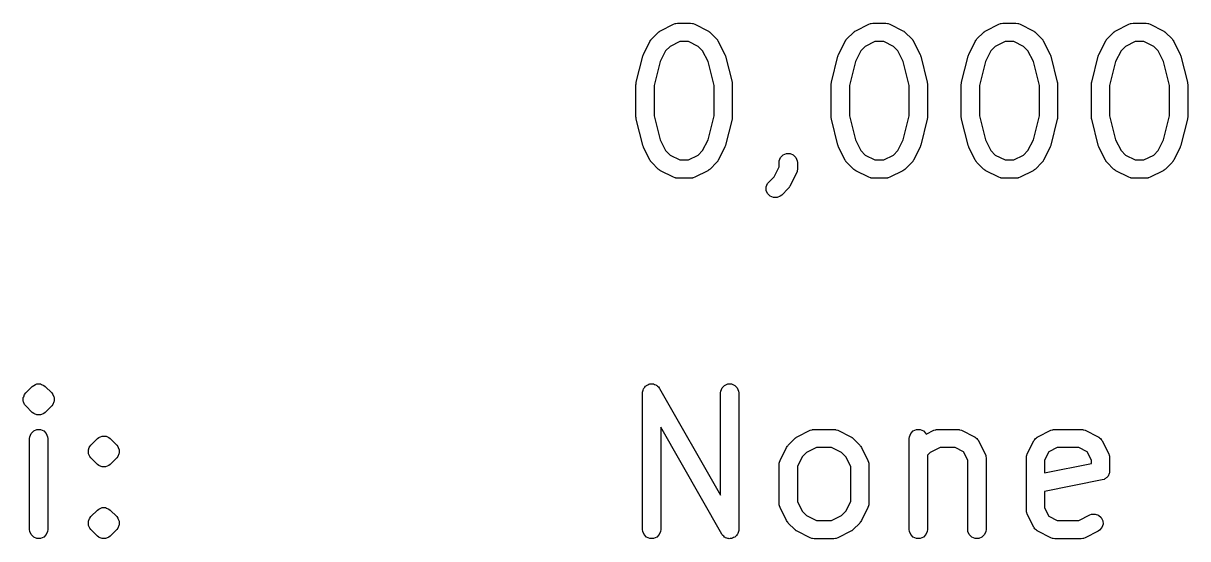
# Model space of a CAD drawing. Header units: inches. Extents: x -2.6 to 7.6, y 0.3 to 5.2.
# Drawn here: x 4.308 to 4.811, y 4.449 to 4.672 of the extents above; entities that cross this region are included whole.
import ezdxf

# ---------------------------------------------------------------- set-up
doc = ezdxf.new("R2010")
doc.units = ezdxf.units.IN
doc.header["$MEASUREMENT"] = 0
doc.layers.add('BLACK', color=250, linetype='CONTINUOUS')

msp = doc.modelspace()

# ---------------------------------------------------------------- linework, layer by layer
at = {"layer": 'BLACK', "linetype": 'CONTINUOUS'}
for p, q in [((4.58301, 4.66831), (4.58864, 4.67112)), ((4.58864, 4.67112), (4.58936, 4.67139)), ((4.58936, 4.67139), (4.5895, 4.6714)), ((4.5895, 4.6714), (4.58963, 4.67146)), ((4.58963, 4.67146), (4.5904, 4.67153)), ((4.5904, 4.67153), (4.59602, 4.67153)), ((4.59602, 4.67153), (4.59679, 4.67146)), ((4.59679, 4.67146), (4.59692, 4.6714)), ((4.59692, 4.6714), (4.59706, 4.67139)), ((4.59706, 4.67139), (4.59778, 4.67112)), ((4.59778, 4.67112), (4.60341, 4.66831)), ((4.66738, 4.66831), (4.673, 4.67112)), ((4.673, 4.67112), (4.67372, 4.67139)), ((4.67372, 4.67139), (4.67387, 4.6714)), ((4.67387, 4.6714), (4.674, 4.67146)), ((4.674, 4.67146), (4.67476, 4.67153)), ((4.67476, 4.67153), (4.68039, 4.67153)), ((4.68039, 4.67153), (4.68116, 4.67146)), ((4.68116, 4.67146), (4.68129, 4.6714)), ((4.68129, 4.6714), (4.68143, 4.67139)), ((4.68143, 4.67139), (4.68215, 4.67112)), ((4.68215, 4.67112), (4.68777, 4.66831)), ((4.72362, 4.66831), (4.72925, 4.67112)), ((4.72925, 4.67112), (4.72997, 4.67139)), ((4.72997, 4.67139), (4.73011, 4.6714)), ((4.73011, 4.6714), (4.73024, 4.67146)), ((4.73024, 4.67146), (4.73101, 4.67153)), ((4.73101, 4.67153), (4.73663, 4.67153)), ((4.73663, 4.67153), (4.7374, 4.67146)), ((4.7374, 4.67146), (4.73753, 4.6714)), ((4.73753, 4.6714), (4.73767, 4.67139)), ((4.73767, 4.67139), (4.73839, 4.67112)), ((4.73839, 4.67112), (4.74402, 4.66831)), ((4.77986, 4.66831), (4.78549, 4.67112)), ((4.78549, 4.67112), (4.78621, 4.67139)), ((4.78621, 4.67139), (4.78635, 4.6714)), ((4.78635, 4.6714), (4.78648, 4.67146)), ((4.78648, 4.67146), (4.78725, 4.67153)), ((4.78725, 4.67153), (4.79287, 4.67153)), ((4.79287, 4.67153), (4.79364, 4.67146)), ((4.79364, 4.67146), (4.79377, 4.6714)), ((4.79377, 4.6714), (4.79391, 4.67139)), ((4.79391, 4.67139), (4.79463, 4.67112)), ((4.79463, 4.67112), (4.80026, 4.66831)), ((4.57918, 4.66476), (4.58199, 4.66757)), ((4.58199, 4.66757), (4.58229, 4.66782)), ((4.58229, 4.66782), (4.58236, 4.6679)), ((4.58236, 4.6679), (4.58248, 4.66797)), ((4.58248, 4.66797), (4.58259, 4.66806)), ((4.58259, 4.66806), (4.58268, 4.6681)), ((4.58268, 4.6681), (4.58301, 4.66831)), ((4.60341, 4.66831), (4.60374, 4.6681)), ((4.60374, 4.6681), (4.60384, 4.66806)), ((4.60384, 4.66806), (4.60394, 4.66797)), ((4.60394, 4.66797), (4.60406, 4.6679)), ((4.60406, 4.6679), (4.60413, 4.66782)), ((4.60413, 4.66782), (4.60443, 4.66757)), ((4.60443, 4.66757), (4.60724, 4.66476)), ((4.66354, 4.66476), (4.66636, 4.66757)), ((4.66636, 4.66757), (4.66666, 4.66782)), ((4.66666, 4.66782), (4.66673, 4.6679)), ((4.66673, 4.6679), (4.66684, 4.66797)), ((4.66684, 4.66797), (4.66695, 4.66806)), ((4.66695, 4.66806), (4.66705, 4.6681)), ((4.66705, 4.6681), (4.66738, 4.66831)), ((4.68777, 4.66831), (4.6881, 4.6681)), ((4.6881, 4.6681), (4.6882, 4.66806)), ((4.6882, 4.66806), (4.68831, 4.66797)), ((4.68831, 4.66797), (4.68843, 4.6679)), ((4.68843, 4.6679), (4.68849, 4.66782)), ((4.68849, 4.66782), (4.6888, 4.66757)), ((4.6888, 4.66757), (4.69161, 4.66476)), ((4.71979, 4.66476), (4.7226, 4.66757)), ((4.7226, 4.66757), (4.7229, 4.66782)), ((4.7229, 4.66782), (4.72297, 4.6679)), ((4.72297, 4.6679), (4.72309, 4.66797)), ((4.72309, 4.66797), (4.7232, 4.66806)), ((4.7232, 4.66806), (4.72329, 4.6681)), ((4.72329, 4.6681), (4.72362, 4.66831)), ((4.74402, 4.66831), (4.74435, 4.6681)), ((4.74435, 4.6681), (4.74444, 4.66806)), ((4.74444, 4.66806), (4.74455, 4.66797)), ((4.74455, 4.66797), (4.74467, 4.6679)), ((4.74467, 4.6679), (4.74474, 4.66782)), ((4.74474, 4.66782), (4.74504, 4.66757)), ((4.74504, 4.66757), (4.74785, 4.66476)), ((4.77603, 4.66476), (4.77884, 4.66757)), ((4.77884, 4.66757), (4.77914, 4.66782)), ((4.77914, 4.66782), (4.77921, 4.6679)), ((4.77921, 4.6679), (4.77933, 4.66797)), ((4.77933, 4.66797), (4.77944, 4.66806)), ((4.77944, 4.66806), (4.77953, 4.6681)), ((4.77953, 4.6681), (4.77986, 4.66831)), ((4.80026, 4.66831), (4.80059, 4.6681)), ((4.80059, 4.6681), (4.80069, 4.66806)), ((4.80069, 4.66806), (4.80079, 4.66797)), ((4.80079, 4.66797), (4.80091, 4.6679)), ((4.80091, 4.6679), (4.80098, 4.66782)), ((4.80098, 4.66782), (4.80128, 4.66757)), ((4.80128, 4.66757), (4.80409, 4.66476)), ((4.57563, 4.65811), (4.57844, 4.66373)), ((4.57844, 4.66373), (4.57865, 4.66406)), ((4.57865, 4.66406), (4.57869, 4.66416)), ((4.57869, 4.66416), (4.57878, 4.66427)), ((4.57878, 4.66427), (4.57885, 4.66439)), ((4.57885, 4.66439), (4.57893, 4.66446)), ((4.57893, 4.66446), (4.57918, 4.66476)), ((4.58711, 4.66155), (4.5852, 4.65964)), ((4.59133, 4.66366), (4.58711, 4.66155)), ((4.59509, 4.66366), (4.59133, 4.66366)), ((4.59932, 4.66155), (4.59509, 4.66366)), ((4.60122, 4.65964), (4.59932, 4.66155)), ((4.60724, 4.66476), (4.60749, 4.66446)), ((4.60749, 4.66446), (4.60757, 4.66439)), ((4.60757, 4.66439), (4.60764, 4.66427)), ((4.60764, 4.66427), (4.60773, 4.66416)), ((4.60773, 4.66416), (4.60777, 4.66406)), ((4.60777, 4.66406), (4.60798, 4.66373)), ((4.60798, 4.66373), (4.61079, 4.65811)), ((4.65999, 4.65811), (4.66281, 4.66373)), ((4.66281, 4.66373), (4.66301, 4.66406)), ((4.66301, 4.66406), (4.66305, 4.66416)), ((4.66305, 4.66416), (4.66314, 4.66427)), ((4.66314, 4.66427), (4.66322, 4.66439)), ((4.66322, 4.66439), (4.6633, 4.66446)), ((4.6633, 4.66446), (4.66354, 4.66476)), ((4.67147, 4.66155), (4.66956, 4.65964)), ((4.67569, 4.66366), (4.67147, 4.66155)), ((4.67946, 4.66366), (4.67569, 4.66366)), ((4.68368, 4.66155), (4.67946, 4.66366)), ((4.68559, 4.65964), (4.68368, 4.66155)), ((4.69161, 4.66476), (4.69186, 4.66446)), ((4.69186, 4.66446), (4.69193, 4.66439)), ((4.69193, 4.66439), (4.69201, 4.66427)), ((4.69201, 4.66427), (4.6921, 4.66416)), ((4.6921, 4.66416), (4.69214, 4.66406)), ((4.69214, 4.66406), (4.69235, 4.66373)), ((4.69235, 4.66373), (4.69516, 4.65811)), ((4.71624, 4.65811), (4.71905, 4.66373)), ((4.71905, 4.66373), (4.71926, 4.66406)), ((4.71926, 4.66406), (4.7193, 4.66416)), ((4.7193, 4.66416), (4.71939, 4.66427)), ((4.71939, 4.66427), (4.71946, 4.66439)), ((4.71946, 4.66439), (4.71954, 4.66446)), ((4.71954, 4.66446), (4.71979, 4.66476)), ((4.72771, 4.66155), (4.72581, 4.65964)), ((4.73194, 4.66366), (4.72771, 4.66155)), ((4.7357, 4.66366), (4.73194, 4.66366)), ((4.73992, 4.66155), (4.7357, 4.66366)), ((4.74183, 4.65964), (4.73992, 4.66155)), ((4.74785, 4.66476), (4.7481, 4.66446)), ((4.7481, 4.66446), (4.74818, 4.66439)), ((4.74818, 4.66439), (4.74825, 4.66427)), ((4.74825, 4.66427), (4.74834, 4.66416)), ((4.74834, 4.66416), (4.74838, 4.66406)), ((4.74838, 4.66406), (4.74859, 4.66373)), ((4.74859, 4.66373), (4.7514, 4.65811)), ((4.77248, 4.65811), (4.77529, 4.66373)), ((4.77529, 4.66373), (4.7755, 4.66406)), ((4.7755, 4.66406), (4.77554, 4.66416)), ((4.77554, 4.66416), (4.77563, 4.66427)), ((4.77563, 4.66427), (4.7757, 4.66439)), ((4.7757, 4.66439), (4.77578, 4.66446)), ((4.77578, 4.66446), (4.77603, 4.66476)), ((4.78396, 4.66155), (4.78205, 4.65964)), ((4.78818, 4.66366), (4.78396, 4.66155)), ((4.79194, 4.66366), (4.78818, 4.66366)), ((4.79617, 4.66155), (4.79194, 4.66366)), ((4.79807, 4.65964), (4.79617, 4.66155)), ((4.80409, 4.66476), (4.80434, 4.66446)), ((4.80434, 4.66446), (4.80442, 4.66439)), ((4.80442, 4.66439), (4.8045, 4.66427)), ((4.8045, 4.66427), (4.80458, 4.66416)), ((4.80458, 4.66416), (4.80462, 4.66406)), ((4.80462, 4.66406), (4.80483, 4.66373)), ((4.80483, 4.66373), (4.80764, 4.65811)), ((4.57252, 4.64605), (4.57533, 4.6573)), ((4.57533, 4.6573), (4.57535, 4.65736)), ((4.57535, 4.65739), (4.57548, 4.65771)), ((4.57535, 4.65736), (4.57535, 4.65739)), ((4.57548, 4.65771), (4.57559, 4.65803)), ((4.57559, 4.65803), (4.57561, 4.65805)), ((4.57561, 4.65805), (4.57563, 4.65811)), ((4.5852, 4.65964), (4.58287, 4.65497)), ((4.60356, 4.65497), (4.60122, 4.65964)), ((4.61079, 4.65811), (4.61082, 4.65805)), ((4.61082, 4.65805), (4.61083, 4.65803)), ((4.61083, 4.65803), (4.61095, 4.65771)), ((4.61095, 4.65771), (4.61107, 4.65739)), ((4.61107, 4.65739), (4.61107, 4.65736)), ((4.61107, 4.65736), (4.61109, 4.6573)), ((4.61109, 4.6573), (4.6139, 4.64605)), ((4.65688, 4.64605), (4.6597, 4.6573)), ((4.6597, 4.6573), (4.65972, 4.65736)), ((4.65972, 4.65739), (4.65984, 4.65771)), ((4.65972, 4.65736), (4.65972, 4.65739)), ((4.65984, 4.65771), (4.65996, 4.65803)), ((4.65996, 4.65803), (4.65997, 4.65805)), ((4.65997, 4.65805), (4.65999, 4.65811)), ((4.66956, 4.65964), (4.66723, 4.65497)), ((4.68792, 4.65497), (4.68559, 4.65964)), ((4.69516, 4.65811), (4.69518, 4.65805)), ((4.69518, 4.65805), (4.6952, 4.65803)), ((4.6952, 4.65803), (4.69531, 4.65771)), ((4.69531, 4.65771), (4.69543, 4.65739)), ((4.69543, 4.65739), (4.69544, 4.65736)), ((4.69544, 4.65736), (4.69546, 4.6573)), ((4.69546, 4.6573), (4.69827, 4.64605)), ((4.71313, 4.64605), (4.71594, 4.6573)), ((4.71594, 4.6573), (4.71596, 4.65736)), ((4.71596, 4.65739), (4.71608, 4.65771)), ((4.71596, 4.65736), (4.71596, 4.65739)), ((4.71608, 4.65771), (4.7162, 4.65803)), ((4.7162, 4.65803), (4.71622, 4.65805)), ((4.71622, 4.65805), (4.71624, 4.65811)), ((4.72581, 4.65964), (4.72347, 4.65497)), ((4.74417, 4.65497), (4.74183, 4.65964)), ((4.7514, 4.65811), (4.75142, 4.65805)), ((4.75142, 4.65805), (4.75144, 4.65803)), ((4.75144, 4.65803), (4.75155, 4.65771)), ((4.75155, 4.65771), (4.75168, 4.65739)), ((4.75168, 4.65739), (4.75168, 4.65736)), ((4.75168, 4.65736), (4.7517, 4.6573)), ((4.7517, 4.6573), (4.75451, 4.64605)), ((4.76937, 4.64605), (4.77218, 4.6573)), ((4.77218, 4.6573), (4.7722, 4.65736)), ((4.7722, 4.65739), (4.77233, 4.65771)), ((4.7722, 4.65736), (4.7722, 4.65739)), ((4.77233, 4.65771), (4.77244, 4.65803)), ((4.77244, 4.65803), (4.77246, 4.65805)), ((4.77246, 4.65805), (4.77248, 4.65811)), ((4.78205, 4.65964), (4.77972, 4.65497)), ((4.80041, 4.65497), (4.79807, 4.65964)), ((4.80764, 4.65811), (4.80767, 4.65805)), ((4.80767, 4.65805), (4.80768, 4.65803)), ((4.80768, 4.65803), (4.8078, 4.65771)), ((4.8078, 4.65771), (4.80792, 4.65739)), ((4.80792, 4.65739), (4.80792, 4.65736)), ((4.80792, 4.65736), (4.80794, 4.6573)), ((4.80794, 4.6573), (4.81075, 4.64605)), ((4.58287, 4.65497), (4.58028, 4.64462)), ((4.60615, 4.64462), (4.60356, 4.65497)), ((4.66723, 4.65497), (4.66464, 4.64462)), ((4.69051, 4.64462), (4.68792, 4.65497)), ((4.72347, 4.65497), (4.72088, 4.64462)), ((4.74676, 4.64462), (4.74417, 4.65497)), ((4.77972, 4.65497), (4.77713, 4.64462)), ((4.803, 4.64462), (4.80041, 4.65497)), ((4.57241, 4.64529), (4.57245, 4.64558)), ((4.57245, 4.64558), (4.57248, 4.64587)), ((4.57248, 4.64587), (4.5725, 4.64592)), ((4.5725, 4.64592), (4.57252, 4.64605)), ((4.6139, 4.64605), (4.61392, 4.64592)), ((4.61392, 4.64592), (4.61395, 4.64587)), ((4.61395, 4.64587), (4.61397, 4.64558)), ((4.61397, 4.64558), (4.61402, 4.64529)), ((4.65677, 4.64529), (4.65681, 4.64558)), ((4.65681, 4.64558), (4.65684, 4.64587)), ((4.65684, 4.64587), (4.65686, 4.64592)), ((4.65686, 4.64592), (4.65688, 4.64605)), ((4.69827, 4.64605), (4.69829, 4.64592)), ((4.69829, 4.64592), (4.69831, 4.64587)), ((4.69831, 4.64587), (4.69834, 4.64558)), ((4.69834, 4.64558), (4.69838, 4.64529)), ((4.71301, 4.64529), (4.71306, 4.64558)), ((4.71306, 4.64558), (4.71308, 4.64587)), ((4.71308, 4.64587), (4.71311, 4.64592)), ((4.71311, 4.64592), (4.71313, 4.64605)), ((4.75451, 4.64605), (4.75453, 4.64592)), ((4.75453, 4.64592), (4.75455, 4.64587)), ((4.75455, 4.64587), (4.75458, 4.64558)), ((4.75458, 4.64558), (4.75462, 4.64529)), ((4.76926, 4.64529), (4.7693, 4.64558)), ((4.7693, 4.64558), (4.76933, 4.64587)), ((4.76933, 4.64587), (4.76935, 4.64592)), ((4.76935, 4.64592), (4.76937, 4.64605)), ((4.81075, 4.64605), (4.81077, 4.64592)), ((4.81077, 4.64592), (4.8108, 4.64587)), ((4.8108, 4.64587), (4.81082, 4.64558)), ((4.81082, 4.64558), (4.81087, 4.64529)), ((4.5724, 4.6451), (4.57241, 4.64523)), ((4.5724, 4.63104), (4.5724, 4.6451)), ((4.57241, 4.64523), (4.57241, 4.64529)), ((4.58028, 4.64462), (4.58028, 4.63152)), ((4.60615, 4.63152), (4.60615, 4.64462)), ((4.61402, 4.64529), (4.61401, 4.64523)), ((4.61401, 4.64523), (4.61402, 4.6451)), ((4.61402, 4.6451), (4.61402, 4.63104)), ((4.65678, 4.64523), (4.65677, 4.64529)), ((4.65677, 4.6451), (4.65678, 4.64523)), ((4.65677, 4.63104), (4.65677, 4.6451)), ((4.66464, 4.64462), (4.66464, 4.63152)), ((4.69051, 4.63152), (4.69051, 4.64462)), ((4.69838, 4.64529), (4.69837, 4.64523)), ((4.69837, 4.64523), (4.69839, 4.6451)), ((4.69839, 4.6451), (4.69839, 4.63104)), ((4.71302, 4.64523), (4.71301, 4.64529)), ((4.71301, 4.6451), (4.71302, 4.64523)), ((4.71301, 4.63104), (4.71301, 4.6451)), ((4.72088, 4.64462), (4.72088, 4.63152)), ((4.74676, 4.63152), (4.74676, 4.64462)), ((4.75462, 4.64529), (4.75462, 4.64523)), ((4.75462, 4.64523), (4.75463, 4.6451)), ((4.75463, 4.6451), (4.75463, 4.63104)), ((4.76925, 4.6451), (4.76927, 4.64523)), ((4.76925, 4.63104), (4.76925, 4.6451)), ((4.76927, 4.64523), (4.76926, 4.64529)), ((4.77713, 4.64462), (4.77713, 4.63152)), ((4.803, 4.63152), (4.803, 4.64462)), ((4.81087, 4.64529), (4.81086, 4.64523)), ((4.81086, 4.64523), (4.81087, 4.6451)), ((4.81087, 4.6451), (4.81087, 4.63104)), ((4.57241, 4.63091), (4.5724, 4.63104)), ((4.57241, 4.63085), (4.57241, 4.63091)), ((4.57245, 4.63056), (4.57241, 4.63085)), ((4.57248, 4.63027), (4.57245, 4.63056)), ((4.58028, 4.63152), (4.58287, 4.62117)), ((4.60356, 4.62116), (4.60615, 4.63152)), ((4.61397, 4.63056), (4.61395, 4.63027)), ((4.61402, 4.63085), (4.61397, 4.63056)), ((4.61402, 4.63104), (4.61401, 4.63091)), ((4.61401, 4.63091), (4.61402, 4.63085)), ((4.65678, 4.63091), (4.65677, 4.63104)), ((4.65677, 4.63085), (4.65678, 4.63091)), ((4.65681, 4.63056), (4.65677, 4.63085)), ((4.65684, 4.63027), (4.65681, 4.63056)), ((4.66464, 4.63152), (4.66723, 4.62117)), ((4.68792, 4.62116), (4.69051, 4.63152)), ((4.69834, 4.63056), (4.69831, 4.63027)), ((4.69838, 4.63085), (4.69834, 4.63056)), ((4.69839, 4.63104), (4.69837, 4.63091)), ((4.69837, 4.63091), (4.69838, 4.63085)), ((4.71302, 4.63091), (4.71301, 4.63104)), ((4.71301, 4.63085), (4.71302, 4.63091)), ((4.71306, 4.63056), (4.71301, 4.63085)), ((4.71308, 4.63027), (4.71306, 4.63056)), ((4.72088, 4.63152), (4.72347, 4.62117)), ((4.74417, 4.62116), (4.74676, 4.63152)), ((4.75458, 4.63056), (4.75455, 4.63027)), ((4.75462, 4.63085), (4.75458, 4.63056)), ((4.75463, 4.63104), (4.75462, 4.63091)), ((4.75462, 4.63091), (4.75462, 4.63085)), ((4.76927, 4.63091), (4.76925, 4.63104)), ((4.76926, 4.63085), (4.76927, 4.63091)), ((4.7693, 4.63056), (4.76926, 4.63085)), ((4.76933, 4.63027), (4.7693, 4.63056)), ((4.77713, 4.63152), (4.77972, 4.62117)), ((4.80041, 4.62116), (4.803, 4.63152)), ((4.81082, 4.63056), (4.8108, 4.63027)), ((4.81087, 4.63085), (4.81082, 4.63056)), ((4.81087, 4.63104), (4.81086, 4.63091)), ((4.81086, 4.63091), (4.81087, 4.63085)), ((4.5725, 4.63022), (4.57248, 4.63027)), ((4.57252, 4.63008), (4.5725, 4.63022)), ((4.57533, 4.61884), (4.57252, 4.63008)), ((4.6139, 4.63008), (4.61109, 4.61884)), ((4.61392, 4.63022), (4.6139, 4.63008)), ((4.61395, 4.63027), (4.61392, 4.63022)), ((4.65686, 4.63022), (4.65684, 4.63027)), ((4.65688, 4.63008), (4.65686, 4.63022)), ((4.6597, 4.61884), (4.65688, 4.63008)), ((4.69827, 4.63008), (4.69546, 4.61884)), ((4.69829, 4.63022), (4.69827, 4.63008)), ((4.69831, 4.63027), (4.69829, 4.63022)), ((4.71311, 4.63022), (4.71308, 4.63027)), ((4.71313, 4.63008), (4.71311, 4.63022)), ((4.71594, 4.61884), (4.71313, 4.63008)), ((4.75451, 4.63008), (4.7517, 4.61884)), ((4.75453, 4.63022), (4.75451, 4.63008)), ((4.75455, 4.63027), (4.75453, 4.63022)), ((4.76935, 4.63022), (4.76933, 4.63027)), ((4.76937, 4.63008), (4.76935, 4.63022)), ((4.77218, 4.61884), (4.76937, 4.63008)), ((4.81075, 4.63008), (4.80794, 4.61884)), ((4.81077, 4.63022), (4.81075, 4.63008)), ((4.8108, 4.63027), (4.81077, 4.63022)), ((4.58287, 4.62117), (4.5852, 4.6165)), ((4.60122, 4.6165), (4.60356, 4.62116)), ((4.66723, 4.62117), (4.66956, 4.6165)), ((4.68559, 4.6165), (4.68792, 4.62116)), ((4.72347, 4.62117), (4.72581, 4.6165)), ((4.74183, 4.6165), (4.74417, 4.62116)), ((4.77972, 4.62117), (4.78205, 4.6165)), ((4.79807, 4.6165), (4.80041, 4.62116)), ((4.57535, 4.61878), (4.57533, 4.61884)), ((4.57535, 4.61875), (4.57535, 4.61878)), ((4.57548, 4.61843), (4.57535, 4.61875)), ((4.57559, 4.61811), (4.57548, 4.61843)), ((4.57561, 4.61809), (4.57559, 4.61811)), ((4.57563, 4.61803), (4.57561, 4.61809)), ((4.57844, 4.61241), (4.57563, 4.61803)), ((4.5852, 4.6165), (4.58711, 4.61459)), ((4.59932, 4.61459), (4.60122, 4.6165)), ((4.61079, 4.61803), (4.60798, 4.61241)), ((4.61082, 4.61809), (4.61079, 4.61803)), ((4.61083, 4.61811), (4.61082, 4.61809)), ((4.61095, 4.61843), (4.61083, 4.61811)), ((4.61107, 4.61875), (4.61095, 4.61843)), ((4.61109, 4.61884), (4.61107, 4.61878)), ((4.61107, 4.61878), (4.61107, 4.61875)), ((4.65972, 4.61878), (4.6597, 4.61884)), ((4.65972, 4.61875), (4.65972, 4.61878)), ((4.65984, 4.61843), (4.65972, 4.61875)), ((4.65996, 4.61811), (4.65984, 4.61843)), ((4.65997, 4.61809), (4.65996, 4.61811)), ((4.65999, 4.61803), (4.65997, 4.61809)), ((4.66281, 4.61241), (4.65999, 4.61803)), ((4.66956, 4.6165), (4.67147, 4.61459)), ((4.68368, 4.61459), (4.68559, 4.6165)), ((4.69516, 4.61803), (4.69235, 4.61241)), ((4.69518, 4.61809), (4.69516, 4.61803)), ((4.6952, 4.61811), (4.69518, 4.61809)), ((4.69531, 4.61843), (4.6952, 4.61811)), ((4.69543, 4.61875), (4.69531, 4.61843)), ((4.69544, 4.61878), (4.69543, 4.61875)), ((4.69546, 4.61884), (4.69544, 4.61878)), ((4.71596, 4.61878), (4.71594, 4.61884)), ((4.71596, 4.61875), (4.71596, 4.61878)), ((4.71608, 4.61843), (4.71596, 4.61875)), ((4.7162, 4.61811), (4.71608, 4.61843)), ((4.71622, 4.61809), (4.7162, 4.61811)), ((4.71624, 4.61803), (4.71622, 4.61809)), ((4.71905, 4.61241), (4.71624, 4.61803)), ((4.72581, 4.6165), (4.72771, 4.61459)), ((4.73992, 4.61459), (4.74183, 4.6165)), ((4.7514, 4.61803), (4.74859, 4.61241)), ((4.75142, 4.61809), (4.7514, 4.61803)), ((4.75144, 4.61811), (4.75142, 4.61809)), ((4.75155, 4.61843), (4.75144, 4.61811)), ((4.75168, 4.61875), (4.75155, 4.61843)), ((4.7517, 4.61884), (4.75168, 4.61878)), ((4.75168, 4.61878), (4.75168, 4.61875)), ((4.7722, 4.61878), (4.77218, 4.61884)), ((4.7722, 4.61875), (4.7722, 4.61878)), ((4.77233, 4.61843), (4.7722, 4.61875)), ((4.77244, 4.61811), (4.77233, 4.61843)), ((4.77246, 4.61809), (4.77244, 4.61811)), ((4.77248, 4.61803), (4.77246, 4.61809)), ((4.77529, 4.61241), (4.77248, 4.61803)), ((4.78205, 4.6165), (4.78396, 4.61459)), ((4.79617, 4.61459), (4.79807, 4.6165)), ((4.80764, 4.61803), (4.80483, 4.61241)), ((4.80767, 4.61809), (4.80764, 4.61803)), ((4.80768, 4.61811), (4.80767, 4.61809)), ((4.8078, 4.61843), (4.80768, 4.61811)), ((4.80792, 4.61875), (4.8078, 4.61843)), ((4.80794, 4.61884), (4.80792, 4.61878)), ((4.80792, 4.61878), (4.80792, 4.61875)), ((4.57865, 4.61208), (4.57844, 4.61241)), ((4.57869, 4.61198), (4.57865, 4.61208)), ((4.57878, 4.61187), (4.57869, 4.61198)), ((4.57885, 4.61175), (4.57878, 4.61187)), ((4.57893, 4.61168), (4.57885, 4.61175)), ((4.57918, 4.61138), (4.57893, 4.61168)), ((4.58199, 4.60857), (4.57918, 4.61138)), ((4.58711, 4.61459), (4.59133, 4.61248)), ((4.59133, 4.61248), (4.59509, 4.61248)), ((4.59509, 4.61248), (4.59932, 4.61459)), ((4.60724, 4.61138), (4.60443, 4.60857)), ((4.60749, 4.61168), (4.60724, 4.61138)), ((4.60757, 4.61175), (4.60749, 4.61168)), ((4.60764, 4.61187), (4.60757, 4.61175)), ((4.60773, 4.61198), (4.60764, 4.61187)), ((4.60777, 4.61208), (4.60773, 4.61198)), ((4.60798, 4.61241), (4.60777, 4.61208)), ((4.63427, 4.61135), (4.63434, 4.61212)), ((4.63427, 4.60947), (4.63427, 4.61135)), ((4.63434, 4.61212), (4.63493, 4.61354)), ((4.63493, 4.61354), (4.63602, 4.61463)), ((4.63602, 4.61463), (4.63744, 4.61522)), ((4.63744, 4.61522), (4.63897, 4.61522)), ((4.63897, 4.61522), (4.64039, 4.61463)), ((4.64039, 4.61463), (4.64148, 4.61354)), ((4.64148, 4.61354), (4.64207, 4.61212)), ((4.64207, 4.61212), (4.64214, 4.61135)), ((4.64214, 4.61135), (4.64214, 4.60854)), ((4.66301, 4.61208), (4.66281, 4.61241)), ((4.66305, 4.61198), (4.66301, 4.61208)), ((4.66314, 4.61187), (4.66305, 4.61198)), ((4.66322, 4.61175), (4.66314, 4.61187)), ((4.6633, 4.61168), (4.66322, 4.61175)), ((4.66354, 4.61138), (4.6633, 4.61168)), ((4.66636, 4.60857), (4.66354, 4.61138)), ((4.67147, 4.61459), (4.67569, 4.61248)), ((4.67569, 4.61248), (4.67946, 4.61248)), ((4.67946, 4.61248), (4.68368, 4.61459)), ((4.69161, 4.61138), (4.6888, 4.60857)), ((4.69186, 4.61168), (4.69161, 4.61138)), ((4.69193, 4.61175), (4.69186, 4.61168)), ((4.69201, 4.61187), (4.69193, 4.61175)), ((4.6921, 4.61198), (4.69201, 4.61187)), ((4.69214, 4.61208), (4.6921, 4.61198)), ((4.69235, 4.61241), (4.69214, 4.61208)), ((4.71926, 4.61208), (4.71905, 4.61241)), ((4.7193, 4.61198), (4.71926, 4.61208)), ((4.71939, 4.61187), (4.7193, 4.61198)), ((4.71946, 4.61175), (4.71939, 4.61187)), ((4.71954, 4.61168), (4.71946, 4.61175)), ((4.71979, 4.61138), (4.71954, 4.61168)), ((4.7226, 4.60857), (4.71979, 4.61138)), ((4.72771, 4.61459), (4.73194, 4.61248)), ((4.73194, 4.61248), (4.7357, 4.61248)), ((4.7357, 4.61248), (4.73992, 4.61459)), ((4.74785, 4.61138), (4.74504, 4.60857)), ((4.7481, 4.61168), (4.74785, 4.61138)), ((4.74818, 4.61175), (4.7481, 4.61168)), ((4.74825, 4.61187), (4.74818, 4.61175)), ((4.74834, 4.61198), (4.74825, 4.61187)), ((4.74838, 4.61208), (4.74834, 4.61198)), ((4.74859, 4.61241), (4.74838, 4.61208)), ((4.7755, 4.61208), (4.77529, 4.61241)), ((4.77554, 4.61198), (4.7755, 4.61208)), ((4.77563, 4.61187), (4.77554, 4.61198)), ((4.7757, 4.61175), (4.77563, 4.61187)), ((4.77578, 4.61168), (4.7757, 4.61175)), ((4.77603, 4.61138), (4.77578, 4.61168)), ((4.77884, 4.60857), (4.77603, 4.61138)), ((4.78396, 4.61459), (4.78818, 4.61248)), ((4.78818, 4.61248), (4.79194, 4.61248)), ((4.79194, 4.61248), (4.79617, 4.61459)), ((4.80409, 4.61138), (4.80128, 4.60857)), ((4.80434, 4.61168), (4.80409, 4.61138)), ((4.80442, 4.61175), (4.80434, 4.61168)), ((4.8045, 4.61187), (4.80442, 4.61175)), ((4.80458, 4.61198), (4.8045, 4.61187)), ((4.80462, 4.61208), (4.80458, 4.61198)), ((4.80483, 4.61241), (4.80462, 4.61208)), ((4.58229, 4.60832), (4.58199, 4.60857)), ((4.58236, 4.60824), (4.58229, 4.60832)), ((4.58248, 4.60817), (4.58236, 4.60824)), ((4.58259, 4.60808), (4.58248, 4.60817)), ((4.58268, 4.60804), (4.58259, 4.60808)), ((4.58301, 4.60783), (4.58268, 4.60804)), ((4.58864, 4.60502), (4.58301, 4.60783)), ((4.60341, 4.60783), (4.59778, 4.60502)), ((4.60374, 4.60804), (4.60341, 4.60783)), ((4.60384, 4.60808), (4.60374, 4.60804)), ((4.60394, 4.60817), (4.60384, 4.60808)), ((4.60406, 4.60824), (4.60394, 4.60817)), ((4.60413, 4.60832), (4.60406, 4.60824)), ((4.60443, 4.60857), (4.60413, 4.60832)), ((4.6298, 4.60289), (4.63216, 4.60525)), ((4.63216, 4.60525), (4.63427, 4.60947)), ((4.64173, 4.60678), (4.63892, 4.60116)), ((4.642, 4.6075), (4.64173, 4.60678)), ((4.64201, 4.60764), (4.642, 4.6075)), ((4.64207, 4.60777), (4.64201, 4.60764)), ((4.64214, 4.60854), (4.64207, 4.60777)), ((4.66666, 4.60832), (4.66636, 4.60857)), ((4.66673, 4.60824), (4.66666, 4.60832)), ((4.66684, 4.60817), (4.66673, 4.60824)), ((4.66695, 4.60808), (4.66684, 4.60817)), ((4.66705, 4.60804), (4.66695, 4.60808)), ((4.66738, 4.60783), (4.66705, 4.60804)), ((4.673, 4.60502), (4.66738, 4.60783)), ((4.68777, 4.60783), (4.68215, 4.60502)), ((4.6881, 4.60804), (4.68777, 4.60783)), ((4.6882, 4.60808), (4.6881, 4.60804)), ((4.68831, 4.60817), (4.6882, 4.60808)), ((4.68843, 4.60824), (4.68831, 4.60817)), ((4.68849, 4.60832), (4.68843, 4.60824)), ((4.6888, 4.60857), (4.68849, 4.60832)), ((4.7229, 4.60832), (4.7226, 4.60857)), ((4.72297, 4.60824), (4.7229, 4.60832)), ((4.72309, 4.60817), (4.72297, 4.60824)), ((4.7232, 4.60808), (4.72309, 4.60817)), ((4.72329, 4.60804), (4.7232, 4.60808)), ((4.72362, 4.60783), (4.72329, 4.60804)), ((4.72925, 4.60502), (4.72362, 4.60783)), ((4.74402, 4.60783), (4.73839, 4.60502)), ((4.74435, 4.60804), (4.74402, 4.60783)), ((4.74444, 4.60808), (4.74435, 4.60804)), ((4.74455, 4.60817), (4.74444, 4.60808)), ((4.74467, 4.60824), (4.74455, 4.60817)), ((4.74474, 4.60832), (4.74467, 4.60824)), ((4.74504, 4.60857), (4.74474, 4.60832)), ((4.77914, 4.60832), (4.77884, 4.60857)), ((4.77921, 4.60824), (4.77914, 4.60832)), ((4.77933, 4.60817), (4.77921, 4.60824)), ((4.77944, 4.60808), (4.77933, 4.60817)), ((4.77953, 4.60804), (4.77944, 4.60808)), ((4.77986, 4.60783), (4.77953, 4.60804)), ((4.78549, 4.60502), (4.77986, 4.60783)), ((4.80026, 4.60783), (4.79463, 4.60502)), ((4.80059, 4.60804), (4.80026, 4.60783)), ((4.80069, 4.60808), (4.80059, 4.60804)), ((4.80079, 4.60817), (4.80069, 4.60808)), ((4.80091, 4.60824), (4.80079, 4.60817)), ((4.80098, 4.60832), (4.80091, 4.60824)), ((4.80128, 4.60857), (4.80098, 4.60832)), ((4.58936, 4.60475), (4.58864, 4.60502)), ((4.5895, 4.60473), (4.58936, 4.60475)), ((4.58963, 4.60468), (4.5895, 4.60473)), ((4.5904, 4.60461), (4.58963, 4.60468)), ((4.59602, 4.60461), (4.5904, 4.60461)), ((4.59679, 4.60468), (4.59602, 4.60461)), ((4.59692, 4.60473), (4.59679, 4.60468)), ((4.59706, 4.60475), (4.59692, 4.60473)), ((4.59778, 4.60502), (4.59706, 4.60475)), ((4.62872, 4.60087), (4.62931, 4.60229)), ((4.62872, 4.59934), (4.62872, 4.60087)), ((4.62931, 4.60229), (4.6298, 4.60289)), ((4.63843, 4.60044), (4.63818, 4.60013)), ((4.6385, 4.6005), (4.63843, 4.60044)), ((4.63858, 4.60062), (4.6385, 4.6005)), ((4.63867, 4.60073), (4.63858, 4.60062)), ((4.63871, 4.60083), (4.63867, 4.60073)), ((4.63892, 4.60116), (4.63871, 4.60083)), ((4.67372, 4.60475), (4.673, 4.60502)), ((4.67387, 4.60473), (4.67372, 4.60475)), ((4.674, 4.60468), (4.67387, 4.60473)), ((4.67476, 4.60461), (4.674, 4.60468)), ((4.68039, 4.60461), (4.67476, 4.60461)), ((4.68116, 4.60468), (4.68039, 4.60461)), ((4.68129, 4.60473), (4.68116, 4.60468)), ((4.68143, 4.60475), (4.68129, 4.60473)), ((4.68215, 4.60502), (4.68143, 4.60475)), ((4.72997, 4.60475), (4.72925, 4.60502)), ((4.73011, 4.60473), (4.72997, 4.60475)), ((4.73024, 4.60468), (4.73011, 4.60473)), ((4.73101, 4.60461), (4.73024, 4.60468)), ((4.73663, 4.60461), (4.73101, 4.60461)), ((4.7374, 4.60468), (4.73663, 4.60461)), ((4.73753, 4.60473), (4.7374, 4.60468)), ((4.73767, 4.60475), (4.73753, 4.60473)), ((4.73839, 4.60502), (4.73767, 4.60475)), ((4.78621, 4.60475), (4.78549, 4.60502)), ((4.78635, 4.60473), (4.78621, 4.60475)), ((4.78648, 4.60468), (4.78635, 4.60473)), ((4.78725, 4.60461), (4.78648, 4.60468)), ((4.79287, 4.60461), (4.78725, 4.60461)), ((4.79364, 4.60468), (4.79287, 4.60461)), ((4.79377, 4.60473), (4.79364, 4.60468)), ((4.79391, 4.60475), (4.79377, 4.60473)), ((4.79463, 4.60502), (4.79391, 4.60475)), ((4.62931, 4.59792), (4.62872, 4.59934)), ((4.63039, 4.59683), (4.62931, 4.59792)), ((4.63181, 4.59624), (4.63039, 4.59683)), ((4.63335, 4.59624), (4.63181, 4.59624)), ((4.63477, 4.59683), (4.63335, 4.59624)), ((4.63537, 4.59732), (4.63477, 4.59683)), ((4.63818, 4.60013), (4.63537, 4.59732)), ((4.30865, 4.51178), (4.31146, 4.51459)), ((4.31146, 4.51459), (4.31206, 4.51508)), ((4.31206, 4.51508), (4.3128, 4.51539)), ((4.3128, 4.51539), (4.31348, 4.51567)), ((4.31348, 4.51567), (4.31501, 4.51567)), ((4.31501, 4.51567), (4.31543, 4.5155)), ((4.31543, 4.5155), (4.31643, 4.51508)), ((4.31643, 4.51508), (4.31643, 4.51508)), ((4.31643, 4.51508), (4.31703, 4.51459)), ((4.31703, 4.51459), (4.31984, 4.51178)), ((4.57625, 4.51437), (4.57657, 4.51478)), ((4.57657, 4.51478), (4.57679, 4.51491)), ((4.57679, 4.51491), (4.57696, 4.51508)), ((4.57696, 4.51508), (4.57745, 4.51528)), ((4.57745, 4.51528), (4.5779, 4.51554)), ((4.5779, 4.51554), (4.57815, 4.51558)), ((4.57815, 4.51558), (4.57838, 4.51567)), ((4.57838, 4.51567), (4.57891, 4.51567)), ((4.57891, 4.51567), (4.57943, 4.51574)), ((4.57943, 4.51574), (4.57967, 4.51567)), ((4.57967, 4.51567), (4.57992, 4.51567)), ((4.57992, 4.51567), (4.5804, 4.51547)), ((4.5804, 4.51547), (4.58091, 4.51533)), ((4.58091, 4.51533), (4.58111, 4.51518)), ((4.58111, 4.51518), (4.58134, 4.51508)), ((4.58134, 4.51508), (4.58171, 4.51471)), ((4.58171, 4.51471), (4.58212, 4.51439)), ((4.60962, 4.514), (4.61071, 4.51508)), ((4.61071, 4.51508), (4.61213, 4.51567)), ((4.61213, 4.51567), (4.61366, 4.51567)), ((4.61366, 4.51567), (4.61508, 4.51508)), ((4.61508, 4.51508), (4.61617, 4.514)), ((4.30757, 4.50977), (4.30775, 4.51018)), ((4.30757, 4.50823), (4.30757, 4.50977)), ((4.30775, 4.51018), (4.30816, 4.51119)), ((4.30816, 4.51119), (4.30865, 4.51178)), ((4.31984, 4.51178), (4.32033, 4.51119)), ((4.32033, 4.51119), (4.32033, 4.51119)), ((4.32033, 4.51119), (4.32075, 4.51018)), ((4.32075, 4.51018), (4.32092, 4.50977)), ((4.32092, 4.50977), (4.32092, 4.50823)), ((4.57521, 4.51181), (4.57523, 4.51201)), ((4.57521, 4.45275), (4.57521, 4.51181)), ((4.57522, 4.51208), (4.57525, 4.51219)), ((4.57523, 4.51201), (4.57522, 4.51208)), ((4.57525, 4.51219), (4.57529, 4.51258)), ((4.57529, 4.51258), (4.57549, 4.51306)), ((4.57549, 4.51306), (4.57563, 4.51357)), ((4.57563, 4.51357), (4.57578, 4.51377)), ((4.57578, 4.51377), (4.57588, 4.514)), ((4.57588, 4.514), (4.57625, 4.51437)), ((4.58212, 4.51439), (4.58235, 4.51407)), ((4.58235, 4.51407), (4.58242, 4.514)), ((4.58242, 4.514), (4.58245, 4.51393)), ((4.58245, 4.51393), (4.58257, 4.51376)), ((4.58257, 4.51376), (4.60896, 4.46758)), ((4.60896, 4.51181), (4.60904, 4.51258)), ((4.60896, 4.46758), (4.60896, 4.51181)), ((4.60904, 4.51258), (4.60962, 4.514)), ((4.61617, 4.514), (4.61676, 4.51258)), ((4.61676, 4.51258), (4.61683, 4.51181)), ((4.61683, 4.51181), (4.61683, 4.45275)), ((4.30769, 4.50796), (4.30757, 4.50823)), ((4.30816, 4.50681), (4.30769, 4.50796)), ((4.30865, 4.50621), (4.30816, 4.50681)), ((4.30816, 4.50681), (4.30816, 4.50681)), ((4.31146, 4.5034), (4.30865, 4.50621)), ((4.31984, 4.50621), (4.31703, 4.5034)), ((4.32033, 4.50681), (4.31984, 4.50621)), ((4.32081, 4.50796), (4.32033, 4.50681)), ((4.32092, 4.50823), (4.32081, 4.50796)), ((4.31206, 4.50291), (4.31146, 4.5034)), ((4.31245, 4.50275), (4.31206, 4.50291)), ((4.31348, 4.50232), (4.31245, 4.50275)), ((4.31501, 4.50232), (4.31348, 4.50232)), ((4.31543, 4.5025), (4.31501, 4.50232)), ((4.31501, 4.50232), (4.31501, 4.50232)), ((4.31643, 4.50291), (4.31543, 4.5025)), ((4.31703, 4.5034), (4.31643, 4.50291)), ((4.31097, 4.49431), (4.31206, 4.4954)), ((4.31206, 4.4954), (4.31348, 4.49599)), ((4.31348, 4.49599), (4.31501, 4.49599)), ((4.31501, 4.49599), (4.31643, 4.4954)), ((4.31643, 4.4954), (4.31752, 4.49431)), ((4.60948, 4.4508), (4.58309, 4.49698)), ((4.58309, 4.49698), (4.58309, 4.45275)), ((4.64207, 4.49283), (4.64769, 4.49565)), ((4.64769, 4.49565), (4.64841, 4.49592)), ((4.64841, 4.49592), (4.64856, 4.49593)), ((4.64856, 4.49593), (4.64869, 4.49599)), ((4.64869, 4.49599), (4.64945, 4.49606)), ((4.64945, 4.49606), (4.65789, 4.49606)), ((4.65789, 4.49606), (4.65866, 4.49599)), ((4.65866, 4.49599), (4.65879, 4.49593)), ((4.65879, 4.49593), (4.65893, 4.49592)), ((4.65893, 4.49592), (4.65965, 4.49565)), ((4.65965, 4.49565), (4.66528, 4.49283)), ((4.69118, 4.49431), (4.69226, 4.4954)), ((4.69226, 4.4954), (4.69368, 4.49599)), ((4.69368, 4.49599), (4.69522, 4.49599)), ((4.69522, 4.49599), (4.69664, 4.4954)), ((4.69664, 4.4954), (4.69772, 4.49431)), ((4.69785, 4.49401), (4.70112, 4.49565)), ((4.70112, 4.49565), (4.70185, 4.49592)), ((4.70185, 4.49592), (4.70199, 4.49593)), ((4.70199, 4.49593), (4.70212, 4.49599)), ((4.70212, 4.49599), (4.70289, 4.49606)), ((4.70289, 4.49606), (4.71132, 4.49606)), ((4.71132, 4.49606), (4.71209, 4.49599)), ((4.71209, 4.49599), (4.71222, 4.49593)), ((4.71222, 4.49593), (4.71236, 4.49592)), ((4.71236, 4.49592), (4.71308, 4.49565)), ((4.71308, 4.49565), (4.71871, 4.49283)), ((4.74612, 4.49283), (4.75174, 4.49565)), ((4.75174, 4.49565), (4.75246, 4.49592)), ((4.75246, 4.49592), (4.75261, 4.49593)), ((4.75261, 4.49593), (4.75274, 4.49599)), ((4.75274, 4.49599), (4.7535, 4.49606)), ((4.7535, 4.49606), (4.76475, 4.49606)), ((4.76475, 4.49606), (4.76552, 4.49599)), ((4.76552, 4.49599), (4.76565, 4.49593)), ((4.76565, 4.49593), (4.76579, 4.49592)), ((4.76579, 4.49592), (4.76651, 4.49565)), ((4.76651, 4.49565), (4.77214, 4.49283)), ((4.31031, 4.49212), (4.31039, 4.49289)), ((4.31031, 4.45275), (4.31031, 4.49212)), ((4.31039, 4.49289), (4.31097, 4.49431)), ((4.31752, 4.49431), (4.31811, 4.49289)), ((4.31811, 4.49289), (4.31818, 4.49212)), ((4.31818, 4.49212), (4.31818, 4.45275)), ((4.33677, 4.48928), (4.33958, 4.4921)), ((4.33958, 4.4921), (4.34018, 4.49259)), ((4.34018, 4.49259), (4.34054, 4.49273)), ((4.34054, 4.49273), (4.34092, 4.49289)), ((4.34092, 4.49289), (4.3416, 4.49317)), ((4.3416, 4.49317), (4.34314, 4.49317)), ((4.34314, 4.49317), (4.34335, 4.49308)), ((4.34335, 4.49308), (4.34456, 4.49259)), ((4.34456, 4.49259), (4.34515, 4.4921)), ((4.34515, 4.4921), (4.34796, 4.48928)), ((4.63823, 4.48928), (4.64105, 4.4921)), ((4.64105, 4.4921), (4.64135, 4.49234)), ((4.64135, 4.49234), (4.64142, 4.49242)), ((4.64142, 4.49242), (4.64153, 4.4925)), ((4.64153, 4.4925), (4.64164, 4.49259)), ((4.64164, 4.49259), (4.64174, 4.49263)), ((4.64174, 4.49263), (4.64207, 4.49283)), ((4.66528, 4.49283), (4.66561, 4.49263)), ((4.66561, 4.49263), (4.6657, 4.49259)), ((4.6657, 4.49259), (4.66581, 4.4925)), ((4.66581, 4.4925), (4.66593, 4.49242)), ((4.66593, 4.49242), (4.666, 4.49234)), ((4.666, 4.49234), (4.6663, 4.4921)), ((4.6663, 4.4921), (4.66911, 4.48928)), ((4.69051, 4.49212), (4.69059, 4.49289)), ((4.69051, 4.45275), (4.69051, 4.49212)), ((4.69059, 4.49289), (4.69118, 4.49431)), ((4.69772, 4.49431), (4.69785, 4.49401)), ((4.71871, 4.49283), (4.71884, 4.49275)), ((4.71884, 4.49275), (4.7189, 4.49273)), ((4.7189, 4.49273), (4.71897, 4.49267)), ((4.71897, 4.49267), (4.71936, 4.49242)), ((4.71936, 4.49242), (4.71968, 4.49205)), ((4.71968, 4.49205), (4.72006, 4.49173)), ((4.72006, 4.49173), (4.7203, 4.49134)), ((4.7203, 4.49134), (4.72037, 4.49126)), ((4.72037, 4.49126), (4.72039, 4.4912)), ((4.72039, 4.4912), (4.72047, 4.49107)), ((4.72047, 4.49107), (4.72328, 4.48545)), ((4.74155, 4.48545), (4.74436, 4.49107)), ((4.74436, 4.49107), (4.74444, 4.4912)), ((4.74444, 4.4912), (4.74446, 4.49126)), ((4.74446, 4.49126), (4.74452, 4.49134)), ((4.74452, 4.49134), (4.74477, 4.49173)), ((4.74477, 4.49173), (4.74514, 4.49205)), ((4.74514, 4.49205), (4.74547, 4.49242)), ((4.74547, 4.49242), (4.74585, 4.49267)), ((4.74585, 4.49267), (4.74593, 4.49273)), ((4.74593, 4.49273), (4.74599, 4.49275)), ((4.74599, 4.49275), (4.74612, 4.49283)), ((4.77214, 4.49283), (4.77227, 4.49275)), ((4.77227, 4.49275), (4.77233, 4.49273)), ((4.77233, 4.49273), (4.7724, 4.49267)), ((4.7724, 4.49267), (4.77279, 4.49242)), ((4.77279, 4.49242), (4.77311, 4.49205)), ((4.77311, 4.49205), (4.77349, 4.49173)), ((4.77349, 4.49173), (4.77373, 4.49134)), ((4.77373, 4.49134), (4.7738, 4.49126)), ((4.7738, 4.49126), (4.77382, 4.4912)), ((4.77382, 4.4912), (4.7739, 4.49107)), ((4.7739, 4.49107), (4.77671, 4.48545)), ((4.33569, 4.48727), (4.33611, 4.48827)), ((4.33569, 4.48573), (4.33569, 4.48727)), ((4.33581, 4.48546), (4.33569, 4.48573)), ((4.33628, 4.48431), (4.33581, 4.48546)), ((4.33611, 4.48827), (4.33628, 4.48869)), ((4.33628, 4.48869), (4.33677, 4.48928)), ((4.33628, 4.48869), (4.33628, 4.48869)), ((4.34796, 4.48928), (4.34845, 4.48869)), ((4.34845, 4.48869), (4.34863, 4.48827)), ((4.34893, 4.48546), (4.34845, 4.48431)), ((4.34863, 4.48827), (4.34904, 4.48727)), ((4.34904, 4.48573), (4.34893, 4.48546)), ((4.34904, 4.48727), (4.34904, 4.48573)), ((4.63468, 4.48264), (4.6375, 4.48826)), ((4.6375, 4.48826), (4.6377, 4.48859)), ((4.6377, 4.48859), (4.63774, 4.48869)), ((4.63774, 4.48869), (4.63783, 4.4888)), ((4.63783, 4.4888), (4.63791, 4.48891)), ((4.63791, 4.48891), (4.63799, 4.48898)), ((4.63799, 4.48898), (4.63823, 4.48928)), ((4.64616, 4.48608), (4.64425, 4.48417)), ((4.65038, 4.48819), (4.64616, 4.48608)), ((4.65696, 4.48819), (4.65038, 4.48819)), ((4.66118, 4.48608), (4.65696, 4.48819)), ((4.66309, 4.48417), (4.66118, 4.48608)), ((4.66911, 4.48928), (4.66936, 4.48898)), ((4.66936, 4.48898), (4.66944, 4.48891)), ((4.66944, 4.48891), (4.66951, 4.4888)), ((4.66951, 4.4888), (4.6696, 4.48869)), ((4.6696, 4.48869), (4.66964, 4.48859)), ((4.66964, 4.48859), (4.66985, 4.48826)), ((4.66985, 4.48826), (4.67266, 4.48264)), ((4.69959, 4.48608), (4.69839, 4.48487)), ((4.69839, 4.48487), (4.69839, 4.45275)), ((4.70381, 4.48819), (4.69959, 4.48608)), ((4.71039, 4.48819), (4.70381, 4.48819)), ((4.71401, 4.48638), (4.71039, 4.48819)), ((4.71582, 4.48276), (4.71401, 4.48638)), ((4.72328, 4.48545), (4.72356, 4.48473)), ((4.72356, 4.48473), (4.72357, 4.48459)), ((4.72357, 4.48459), (4.72362, 4.48446)), ((4.72362, 4.48446), (4.7237, 4.48369)), ((4.74113, 4.48369), (4.74121, 4.48446)), ((4.74121, 4.48446), (4.74126, 4.48459)), ((4.74126, 4.48459), (4.74127, 4.48473)), ((4.74127, 4.48473), (4.74155, 4.48545)), ((4.75081, 4.48638), (4.749, 4.48276)), ((4.75443, 4.48819), (4.75081, 4.48638)), ((4.76382, 4.48819), (4.75443, 4.48819)), ((4.76744, 4.48638), (4.76382, 4.48819)), ((4.76925, 4.48276), (4.76744, 4.48638)), ((4.77671, 4.48545), (4.77699, 4.48473)), ((4.77699, 4.48473), (4.777, 4.48459)), ((4.777, 4.48459), (4.77705, 4.48446)), ((4.77705, 4.48446), (4.77713, 4.48369)), ((4.33677, 4.48372), (4.33628, 4.48431)), ((4.33958, 4.4809), (4.33677, 4.48372)), ((4.34018, 4.48041), (4.33958, 4.4809)), ((4.34054, 4.48027), (4.34018, 4.48041)), ((4.3416, 4.47983), (4.34054, 4.48027)), ((4.34314, 4.47983), (4.3416, 4.47983)), ((4.34381, 4.48011), (4.34314, 4.47983)), ((4.34314, 4.47983), (4.34314, 4.47983)), ((4.34456, 4.48041), (4.34381, 4.48011)), ((4.34515, 4.4809), (4.34456, 4.48042)), ((4.34456, 4.48042), (4.34456, 4.48041)), ((4.34796, 4.48372), (4.34515, 4.4809)), ((4.34845, 4.48431), (4.34796, 4.48372)), ((4.34845, 4.48431), (4.34845, 4.48431)), ((4.63427, 4.48088), (4.63434, 4.48164)), ((4.63427, 4.464), (4.63427, 4.48088)), ((4.63434, 4.48164), (4.6344, 4.48178)), ((4.6344, 4.48178), (4.63441, 4.48192)), ((4.63441, 4.48192), (4.63468, 4.48264)), ((4.64425, 4.48417), (4.64214, 4.47995)), ((4.64214, 4.47995), (4.64214, 4.46493)), ((4.6652, 4.47995), (4.66309, 4.48417)), ((4.6652, 4.46493), (4.6652, 4.47995)), ((4.67266, 4.48264), (4.67294, 4.48192)), ((4.67294, 4.48192), (4.67295, 4.48178)), ((4.67295, 4.48178), (4.673, 4.48164)), ((4.673, 4.48164), (4.67308, 4.48088)), ((4.67308, 4.48088), (4.67308, 4.464)), ((4.71582, 4.45275), (4.71582, 4.48276)), ((4.7237, 4.48369), (4.7237, 4.45275)), ((4.74113, 4.46119), (4.74113, 4.48369)), ((4.749, 4.48276), (4.749, 4.47724)), ((4.749, 4.47724), (4.76925, 4.48129)), ((4.76925, 4.48129), (4.76925, 4.48276)), ((4.77713, 4.48369), (4.77713, 4.47807)), ((4.7747, 4.47443), (4.77396, 4.4742)), ((4.77502, 4.47464), (4.7747, 4.47443)), ((4.77538, 4.47479), (4.77502, 4.47464)), ((4.77565, 4.47507), (4.77538, 4.47479)), ((4.77598, 4.47528), (4.77565, 4.47507)), ((4.77619, 4.4756), (4.77598, 4.47528)), ((4.77646, 4.47588), (4.77619, 4.4756)), ((4.77661, 4.47624), (4.77646, 4.47588)), ((4.77683, 4.47656), (4.77661, 4.47624)), ((4.7769, 4.47694), (4.77683, 4.47656)), ((4.77705, 4.4773), (4.7769, 4.47694)), ((4.77713, 4.47806), (4.77705, 4.4773)), ((4.77713, 4.47807), (4.77713, 4.47807)), ((4.77713, 4.47807), (4.77713, 4.47807)), ((4.77713, 4.47807), (4.77713, 4.47806)), ((4.77396, 4.4742), (4.749, 4.46921)), ((4.77396, 4.4742), (4.77396, 4.4742)), ((4.77396, 4.4742), (4.77396, 4.4742)), ((4.77396, 4.4742), (4.77396, 4.4742)), ((4.64214, 4.46493), (4.64425, 4.46071)), ((4.66309, 4.46071), (4.6652, 4.46493)), ((4.749, 4.46921), (4.749, 4.46212)), ((4.33677, 4.45835), (4.33958, 4.46116)), ((4.33958, 4.46116), (4.34018, 4.46165)), ((4.34018, 4.46165), (4.34077, 4.4619)), ((4.34077, 4.4619), (4.3416, 4.46224)), ((4.3416, 4.46224), (4.34314, 4.46224)), ((4.34314, 4.46224), (4.34355, 4.46207)), ((4.34355, 4.46207), (4.34456, 4.46165)), ((4.34456, 4.46165), (4.34456, 4.46165)), ((4.34456, 4.46165), (4.34515, 4.46116)), ((4.34515, 4.46116), (4.34796, 4.45835)), ((4.63434, 4.46324), (4.63427, 4.464)), ((4.6344, 4.4631), (4.63434, 4.46324)), ((4.63441, 4.46296), (4.6344, 4.4631)), ((4.63468, 4.46224), (4.63441, 4.46296)), ((4.6375, 4.45662), (4.63468, 4.46224)), ((4.64425, 4.46071), (4.64616, 4.4588)), ((4.66118, 4.4588), (4.66309, 4.46071)), ((4.67266, 4.46224), (4.66985, 4.45662)), ((4.67294, 4.46296), (4.67266, 4.46224)), ((4.67295, 4.4631), (4.67294, 4.46296)), ((4.673, 4.46324), (4.67295, 4.4631)), ((4.67308, 4.464), (4.673, 4.46324)), ((4.74121, 4.46042), (4.74113, 4.46119)), ((4.74126, 4.46029), (4.74121, 4.46042)), ((4.74127, 4.46015), (4.74126, 4.46029)), ((4.74155, 4.45943), (4.74127, 4.46015)), ((4.74436, 4.45381), (4.74155, 4.45943)), ((4.749, 4.46212), (4.75081, 4.4585)), ((4.76862, 4.45909), (4.76934, 4.45936)), ((4.76934, 4.45936), (4.77087, 4.45947)), ((4.77087, 4.45947), (4.77233, 4.45899)), ((4.33569, 4.45634), (4.33622, 4.45761)), ((4.33569, 4.4548), (4.33569, 4.45634)), ((4.33583, 4.45447), (4.33569, 4.4548)), ((4.33628, 4.45338), (4.33583, 4.45447)), ((4.33622, 4.45761), (4.33628, 4.45775)), ((4.33628, 4.45775), (4.33677, 4.45835)), ((4.34796, 4.45835), (4.34845, 4.45775)), ((4.34845, 4.45775), (4.34845, 4.45775)), ((4.34845, 4.45775), (4.34851, 4.45761)), ((4.34891, 4.45447), (4.34845, 4.45338)), ((4.34851, 4.45761), (4.34904, 4.45634)), ((4.34904, 4.4548), (4.34891, 4.45447)), ((4.34904, 4.45634), (4.34904, 4.4548)), ((4.6377, 4.45629), (4.6375, 4.45662)), ((4.63774, 4.45619), (4.6377, 4.45629)), ((4.63783, 4.45608), (4.63774, 4.45619)), ((4.63791, 4.45597), (4.63783, 4.45608)), ((4.63799, 4.4559), (4.63791, 4.45597)), ((4.63823, 4.4556), (4.63799, 4.4559)), ((4.64105, 4.45278), (4.63823, 4.4556)), ((4.64616, 4.4588), (4.65038, 4.45669)), ((4.65038, 4.45669), (4.65696, 4.45669)), ((4.65696, 4.45669), (4.66118, 4.4588)), ((4.66911, 4.4556), (4.6663, 4.45278)), ((4.66936, 4.4559), (4.66911, 4.4556)), ((4.66944, 4.45597), (4.66936, 4.4559)), ((4.66951, 4.45608), (4.66944, 4.45597)), ((4.6696, 4.45619), (4.66951, 4.45608)), ((4.66964, 4.45629), (4.6696, 4.45619)), ((4.66985, 4.45662), (4.66964, 4.45629)), ((4.75081, 4.4585), (4.75443, 4.45669)), ((4.75443, 4.45669), (4.76382, 4.45669)), ((4.76382, 4.45669), (4.76862, 4.45909)), ((4.77233, 4.45899), (4.77349, 4.45798)), ((4.77349, 4.45798), (4.77417, 4.45661)), ((4.77428, 4.45507), (4.7738, 4.45362)), ((4.77417, 4.45661), (4.77428, 4.45507)), ((4.31039, 4.45199), (4.31031, 4.45275)), ((4.31097, 4.45057), (4.31039, 4.45199)), ((4.31206, 4.44948), (4.31097, 4.45057)), ((4.31348, 4.44889), (4.31206, 4.44948)), ((4.31643, 4.44948), (4.31501, 4.44889)), ((4.31752, 4.45057), (4.31643, 4.44948)), ((4.31811, 4.45199), (4.31752, 4.45057)), ((4.31818, 4.45275), (4.31811, 4.45199)), ((4.33677, 4.45278), (4.33628, 4.45338)), ((4.33628, 4.45338), (4.33628, 4.45338)), ((4.33958, 4.44997), (4.33677, 4.45278)), ((4.34018, 4.44948), (4.33958, 4.44997)), ((4.34043, 4.44938), (4.34018, 4.44948)), ((4.3416, 4.44889), (4.34043, 4.44938)), ((4.34456, 4.44948), (4.34355, 4.44907)), ((4.34515, 4.44997), (4.34456, 4.44948)), ((4.34796, 4.45278), (4.34515, 4.44997)), ((4.34845, 4.45338), (4.34796, 4.45278)), ((4.57529, 4.45199), (4.57521, 4.45275)), ((4.57588, 4.45057), (4.57529, 4.45199)), ((4.57696, 4.44948), (4.57588, 4.45057)), ((4.57838, 4.44889), (4.57696, 4.44948)), ((4.58134, 4.44948), (4.57992, 4.44889)), ((4.58242, 4.45057), (4.58134, 4.44948)), ((4.58301, 4.45199), (4.58242, 4.45057)), ((4.58309, 4.45275), (4.58301, 4.45199)), ((4.60959, 4.45064), (4.60948, 4.4508)), ((4.60962, 4.45057), (4.60959, 4.45064)), ((4.6097, 4.45049), (4.60962, 4.45057)), ((4.60993, 4.45017), (4.6097, 4.45049)), ((4.61034, 4.44985), (4.60993, 4.45017)), ((4.61071, 4.44948), (4.61034, 4.44985)), ((4.61094, 4.44939), (4.61071, 4.44948)), ((4.61114, 4.44923), (4.61094, 4.44939)), ((4.61164, 4.44909), (4.61114, 4.44923)), ((4.6146, 4.44928), (4.61415, 4.44902)), ((4.61508, 4.44948), (4.6146, 4.44928)), ((4.61526, 4.44966), (4.61508, 4.44948)), ((4.61548, 4.44978), (4.61526, 4.44966)), ((4.6158, 4.4502), (4.61548, 4.44978)), ((4.61617, 4.45057), (4.6158, 4.4502)), ((4.61627, 4.4508), (4.61617, 4.45057)), ((4.61642, 4.451), (4.61627, 4.4508)), ((4.61656, 4.4515), (4.61642, 4.451)), ((4.61676, 4.45199), (4.61656, 4.4515)), ((4.6168, 4.45238), (4.61676, 4.45199)), ((4.61682, 4.45248), (4.6168, 4.45238)), ((4.61683, 4.45275), (4.61681, 4.45256)), ((4.61681, 4.45256), (4.61682, 4.45248)), ((4.64135, 4.45254), (4.64105, 4.45278)), ((4.64142, 4.45246), (4.64135, 4.45254)), ((4.64153, 4.45238), (4.64142, 4.45246)), ((4.64164, 4.45229), (4.64153, 4.45238)), ((4.64174, 4.45225), (4.64164, 4.45229)), ((4.64207, 4.45205), (4.64174, 4.45225)), ((4.64769, 4.44923), (4.64207, 4.45205)), ((4.64841, 4.44896), (4.64769, 4.44923)), ((4.65965, 4.44923), (4.65893, 4.44896)), ((4.66528, 4.45205), (4.65965, 4.44923)), ((4.66561, 4.45225), (4.66528, 4.45205)), ((4.6657, 4.45229), (4.66561, 4.45225)), ((4.66581, 4.45238), (4.6657, 4.45229)), ((4.66593, 4.45246), (4.66581, 4.45238)), ((4.666, 4.45254), (4.66593, 4.45246)), ((4.6663, 4.45278), (4.666, 4.45254)), ((4.69059, 4.45199), (4.69051, 4.45275)), ((4.69118, 4.45057), (4.69059, 4.45199)), ((4.69226, 4.44948), (4.69118, 4.45057)), ((4.69368, 4.44889), (4.69226, 4.44948)), ((4.69664, 4.44948), (4.69522, 4.44889)), ((4.69772, 4.45057), (4.69664, 4.44948)), ((4.69831, 4.45199), (4.69772, 4.45057)), ((4.69839, 4.45275), (4.69831, 4.45199)), ((4.7159, 4.45199), (4.71582, 4.45275)), ((4.71648, 4.45057), (4.7159, 4.45199)), ((4.71757, 4.44948), (4.71648, 4.45057)), ((4.71899, 4.44889), (4.71757, 4.44948)), ((4.72195, 4.44948), (4.72053, 4.44889)), ((4.72303, 4.45057), (4.72195, 4.44948)), ((4.72362, 4.45199), (4.72303, 4.45057)), ((4.7237, 4.45275), (4.72362, 4.45199)), ((4.74444, 4.45368), (4.74436, 4.45381)), ((4.74446, 4.45362), (4.74444, 4.45368)), ((4.74452, 4.45354), (4.74446, 4.45362)), ((4.74477, 4.45315), (4.74452, 4.45354)), ((4.74514, 4.45283), (4.74477, 4.45315)), ((4.74547, 4.45246), (4.74514, 4.45283)), ((4.74585, 4.45221), (4.74547, 4.45246)), ((4.74593, 4.45215), (4.74585, 4.45221)), ((4.74599, 4.45213), (4.74593, 4.45215)), ((4.74612, 4.45205), (4.74599, 4.45213)), ((4.75174, 4.44923), (4.74612, 4.45205)), ((4.75246, 4.44896), (4.75174, 4.44923)), ((4.76651, 4.44923), (4.76579, 4.44896)), ((4.77214, 4.45205), (4.76651, 4.44923)), ((4.77279, 4.45246), (4.77214, 4.45205)), ((4.7738, 4.45362), (4.77279, 4.45246)), ((4.31501, 4.44889), (4.31348, 4.44889)), ((4.34314, 4.44889), (4.3416, 4.44889)), ((4.34355, 4.44907), (4.34314, 4.44889)), ((4.34314, 4.44889), (4.34314, 4.44889)), ((4.57992, 4.44889), (4.57838, 4.44889)), ((4.61213, 4.44889), (4.61164, 4.44909)), ((4.61238, 4.44889), (4.61213, 4.44889)), ((4.61262, 4.44883), (4.61238, 4.44889)), ((4.61314, 4.44889), (4.61262, 4.44883)), ((4.61366, 4.44889), (4.61314, 4.44889)), ((4.6139, 4.44899), (4.61366, 4.44889)), ((4.61415, 4.44902), (4.6139, 4.44899)), ((4.64856, 4.44895), (4.64841, 4.44896)), ((4.64869, 4.44889), (4.64856, 4.44895)), ((4.64945, 4.44882), (4.64869, 4.44889)), ((4.65789, 4.44882), (4.64945, 4.44882)), ((4.65866, 4.44889), (4.65789, 4.44882)), ((4.65879, 4.44895), (4.65866, 4.44889)), ((4.65893, 4.44896), (4.65879, 4.44895)), ((4.69522, 4.44889), (4.69368, 4.44889)), ((4.72053, 4.44889), (4.71899, 4.44889)), ((4.75261, 4.44895), (4.75246, 4.44896)), ((4.75274, 4.44889), (4.75261, 4.44895)), ((4.7535, 4.44882), (4.75274, 4.44889)), ((4.76475, 4.44882), (4.7535, 4.44882)), ((4.76552, 4.44889), (4.76475, 4.44882)), ((4.76565, 4.44895), (4.76552, 4.44889)), ((4.76579, 4.44896), (4.76565, 4.44895))]:
    msp.add_line(p, q, dxfattribs=at)

doc.saveas('drawing.dxf')
